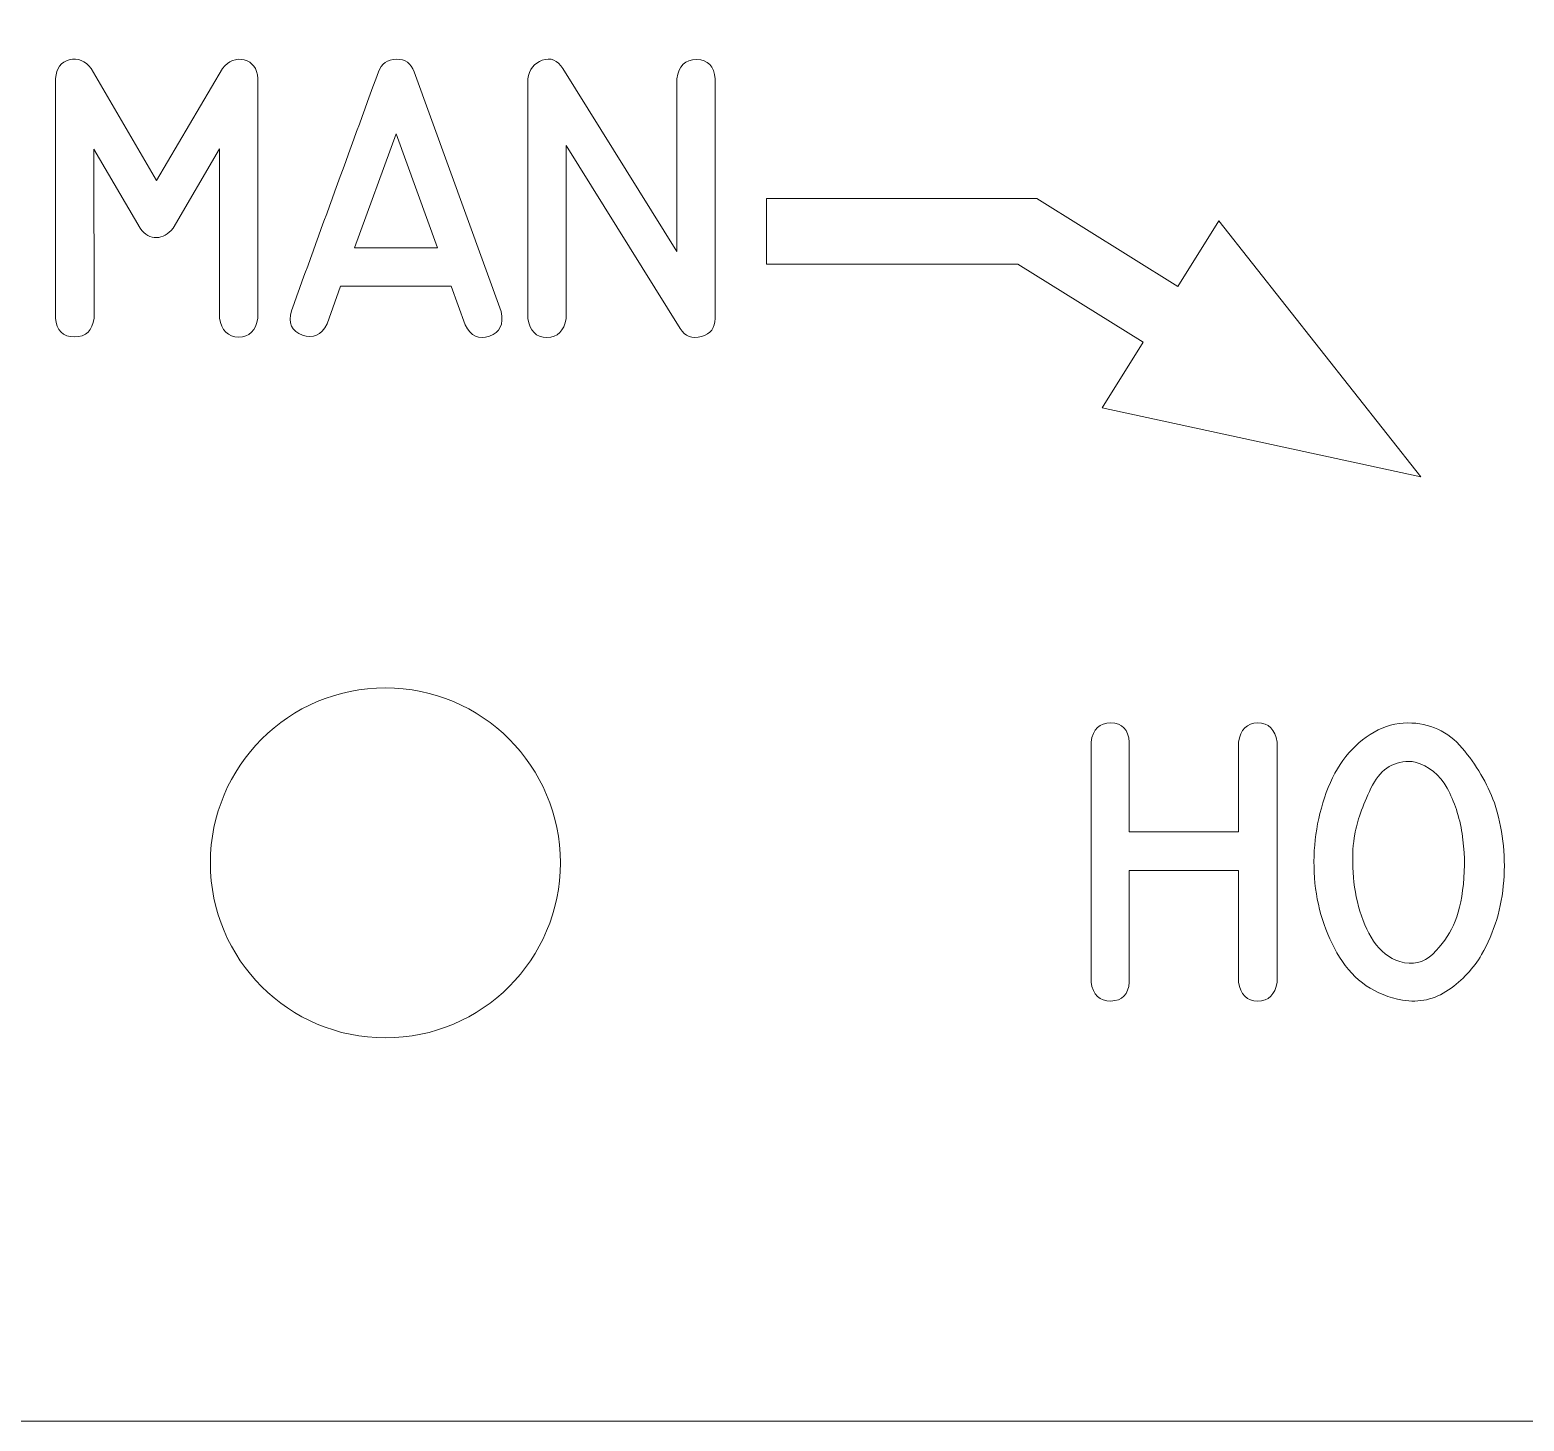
# Model space of a CAD drawing. Header units: millimetres. Extents: x -288 to 359, y -150 to 98.
# Drawn here: x -58.67 to -41.59, y -149.18 to -133.28 of the extents above; entities that cross this region are included whole.
import ezdxf

# ---------------------------------------------------------------- set-up
doc = ezdxf.new("R2010")
doc.units = ezdxf.units.MM
doc.header["$MEASUREMENT"] = 0
doc.layers.add('Cut', color=7, linetype='Continuous', plot=False)
doc.layers.add('Engrave', color=7, linetype='Continuous')

msp = doc.modelspace()

# ---------------------------------------------------------------- linework, layer by layer
at = {"layer": 'Cut', "color": 250, "lineweight": 9}
msp.add_ellipse((-54.6044, -142.8005), major_axis=(0, 2), ratio=1, dxfattribs=at)
msp.add_open_spline([(-125.3294, 95.8698), (-125.5948, 95.8696), (-125.8492, 95.764), (-126.0368, 95.5762), (-126.0368, 95.5762), (-126.2243, 95.3885), (-126.3296, 95.1352), (-126.3294, 94.8698), (-126.3294, 94.8698), (-126.3294, 94.8698), (-126.3294, 90.3823), (-126.3294, 90.3823), (-126.3294, 90.3823), (-126.3292, 90.1169), (-126.2236, 89.8624), (-126.0359, 89.6749), (-126.0359, 89.6749), (-125.8481, 89.4874), (-125.5948, 89.3821), (-125.3294, 89.3823), (-125.3294, 89.3823), (-125.3294, 89.3823), (-122.8669, 89.3823), (-122.8669, 89.3823), (-122.8669, 89.3823), (-120.5447, 89.3823), (-118.3988, 88.1434), (-117.2377, 86.1323), (-117.2377, 86.1323), (-116.0766, 84.1212), (-116.0766, 81.6434), (-117.2377, 79.6323), (-117.2377, 79.6323), (-118.3988, 77.6212), (-120.5447, 76.3823), (-122.8669, 76.3823), (-122.8669, 76.3823), (-122.8669, 76.3823), (-125.3294, 76.3823), (-125.3294, 76.3823), (-125.3294, 76.3823), (-125.5948, 76.3821), (-125.8492, 76.2765), (-126.0368, 76.0887), (-126.0368, 76.0887), (-126.2243, 75.901), (-126.3296, 75.6477), (-126.3294, 75.3823), (-126.3294, 75.3823), (-126.3294, 75.3823), (-126.3294, 23.7073), (-126.3294, 23.7073), (-126.3294, 23.7073), (-126.3292, 23.4419), (-126.2236, 23.1874), (-126.0359, 22.9999), (-126.0359, 22.9999), (-125.8481, 22.8124), (-125.5948, 22.7071), (-125.3294, 22.7073), (-125.3294, 22.7073), (-125.3294, 22.7073), (-122.8669, 22.7073), (-122.8669, 22.7073), (-122.8669, 22.7073), (-120.5447, 22.7073), (-118.3988, 21.4684), (-117.2377, 19.4573), (-117.2377, 19.4573), (-116.0766, 17.4462), (-116.0766, 14.9684), (-117.2377, 12.9573), (-117.2377, 12.9573), (-118.3988, 10.9462), (-120.5447, 9.7073), (-122.8669, 9.7073), (-122.8669, 9.7073), (-122.8669, 9.7073), (-125.3294, 9.7073), (-125.3294, 9.7073), (-125.3294, 9.7073), (-125.5948, 9.7071), (-125.8492, 9.6015), (-126.0368, 9.4137), (-126.0368, 9.4137), (-126.2243, 9.226), (-126.3296, 8.9727), (-126.3294, 8.7073), (-126.3294, 8.7073), (-126.3294, 8.7073), (-126.3294, -62.0177), (-126.3294, -62.0177), (-126.3294, -62.0177), (-126.3292, -62.2831), (-126.2236, -62.5376), (-126.0359, -62.7251), (-126.0359, -62.7251), (-125.8481, -62.9126), (-125.5948, -63.0179), (-125.3294, -63.0177), (-125.3294, -63.0177), (-125.3294, -63.0177), (-122.8669, -63.0177), (-122.8669, -63.0177), (-122.8669, -63.0177), (-120.5447, -63.0177), (-118.3988, -64.2566), (-117.2377, -66.2677), (-117.2377, -66.2677), (-116.0766, -68.2788), (-116.0766, -70.7566), (-117.2377, -72.7677), (-117.2377, -72.7677), (-118.3988, -74.7788), (-120.5447, -76.0177), (-122.8669, -76.0177), (-122.8669, -76.0177), (-122.8669, -76.0177), (-125.3294, -76.0177), (-125.3294, -76.0177), (-125.3294, -76.0177), (-125.5948, -76.0179), (-125.8492, -76.1235), (-126.0368, -76.3113), (-126.0368, -76.3113), (-126.2243, -76.499), (-126.3296, -76.7523), (-126.3294, -77.0177), (-126.3294, -77.0177), (-126.3294, -77.0177), (-126.3294, -128.6927), (-126.3294, -128.6927), (-126.3294, -128.6927), (-126.3292, -128.9581), (-126.2236, -129.2126), (-126.0359, -129.4001), (-126.0359, -129.4001), (-125.8481, -129.5876), (-125.5948, -129.6929), (-125.3294, -129.6927), (-125.3294, -129.6927), (-125.3294, -129.6927), (-122.8669, -129.6927), (-122.8669, -129.6927), (-122.8669, -129.6927), (-120.5447, -129.6927), (-118.3988, -130.9316), (-117.2377, -132.9427), (-117.2377, -132.9427), (-116.0766, -134.9538), (-116.0766, -137.4316), (-117.2377, -139.4427), (-117.2377, -139.4427), (-118.3988, -141.4538), (-120.5447, -142.6927), (-122.8669, -142.6927), (-122.8669, -142.6927), (-122.8669, -142.6927), (-125.3294, -142.6927), (-125.3294, -142.6927), (-125.3294, -142.6927), (-125.5948, -142.6929), (-125.8492, -142.7985), (-126.0368, -142.9863), (-126.0368, -142.9863), (-126.2243, -143.174), (-126.3296, -143.4273), (-126.3294, -143.6927), (-126.3294, -143.6927), (-126.3294, -143.6927), (-126.3294, -148.1802), (-126.3294, -148.1802), (-126.3294, -148.1802), (-126.3292, -148.4456), (-126.2236, -148.7001), (-126.0359, -148.8876), (-126.0359, -148.8876), (-125.8481, -149.0751), (-125.5948, -149.1804), (-125.3294, -149.1802), (-125.3294, -149.1802), (-125.3294, -149.1802), (16.1206, -149.1802), (16.1206, -149.1802), (16.1206, -149.1802), (16.386, -149.1801), (16.6404, -149.0745), (16.828, -148.8867), (16.828, -148.8867), (17.0155, -148.6989), (17.1208, -148.4456), (17.1206, -148.1802), (17.1206, -148.1802), (17.1206, -148.1802), (17.1206, -143.6927), (17.1206, -143.6927), (17.1206, -143.6927), (17.1204, -143.4273), (17.0149, -143.1729), (16.8271, -142.9854), (16.8271, -142.9854), (16.6393, -142.7978), (16.386, -142.6926), (16.1206, -142.6927), (16.1206, -142.6927), (16.1206, -142.6927), (13.6581, -142.6927), (13.6581, -142.6927), (13.6581, -142.6927), (11.3359, -142.6927), (9.1901, -141.4538), (8.029, -139.4427), (8.029, -139.4427), (6.8678, -137.4316), (6.8678, -134.9538), (8.029, -132.9427), (8.029, -132.9427), (9.1901, -130.9316), (11.3359, -129.6927), (13.6581, -129.6927), (13.6581, -129.6927), (13.6581, -129.6927), (16.1206, -129.6927), (16.1206, -129.6927), (16.1206, -129.6927), (16.386, -129.6926), (16.6404, -129.587), (16.828, -129.3992), (16.828, -129.3992), (17.0155, -129.2114), (17.1208, -128.9581), (17.1206, -128.6927), (17.1206, -128.6927), (17.1206, -128.6927), (17.1206, -77.0177), (17.1206, -77.0177), (17.1206, -77.0177), (17.1204, -76.7523), (17.0149, -76.4979), (16.8271, -76.3104), (16.8271, -76.3104), (16.6393, -76.1228), (16.386, -76.0176), (16.1206, -76.0177), (16.1206, -76.0177), (16.1206, -76.0177), (13.6581, -76.0177), (13.6581, -76.0177), (13.6581, -76.0177), (11.3359, -76.0177), (9.1901, -74.7788), (8.029, -72.7677), (8.029, -72.7677), (6.8678, -70.7566), (6.8678, -68.2788), (8.029, -66.2677), (8.029, -66.2677), (9.1901, -64.2566), (11.3359, -63.0177), (13.6581, -63.0177), (13.6581, -63.0177), (13.6581, -63.0177), (16.1206, -63.0177), (16.1206, -63.0177), (16.1206, -63.0177), (16.386, -63.0176), (16.6404, -62.912), (16.828, -62.7242), (16.828, -62.7242), (17.0155, -62.5364), (17.1208, -62.2831), (17.1206, -62.0177), (17.1206, -62.0177), (17.1206, -62.0177), (17.1206, 8.7073), (17.1206, 8.7073), (17.1206, 8.7073), (17.1204, 8.9727), (17.0149, 9.2271), (16.8271, 9.4146), (16.8271, 9.4146), (16.6393, 9.6022), (16.386, 9.7074), (16.1206, 9.7073), (16.1206, 9.7073), (16.1206, 9.7073), (13.6581, 9.7073), (13.6581, 9.7073), (13.6581, 9.7073), (11.3359, 9.7073), (9.1901, 10.9462), (8.029, 12.9573), (8.029, 12.9573), (6.8678, 14.9684), (6.8678, 17.4462), (8.029, 19.4573), (8.029, 19.4573), (9.1901, 21.4684), (11.3359, 22.7073), (13.6581, 22.7073), (13.6581, 22.7073), (13.6581, 22.7073), (16.1206, 22.7073), (16.1206, 22.7073), (16.1206, 22.7073), (16.386, 22.7074), (16.6404, 22.813), (16.828, 23.0008), (16.828, 23.0008), (17.0155, 23.1886), (17.1208, 23.4419), (17.1206, 23.7073), (17.1206, 23.7073), (17.1206, 23.7073), (17.1206, 75.3823), (17.1206, 75.3823), (17.1206, 75.3823), (17.1204, 75.6477), (17.0149, 75.9021), (16.8271, 76.0896), (16.8271, 76.0896), (16.6393, 76.2772), (16.386, 76.3824), (16.1206, 76.3823), (16.1206, 76.3823), (16.1206, 76.3823), (13.6581, 76.3823), (13.6581, 76.3823), (13.6581, 76.3823), (11.3359, 76.3823), (9.1901, 77.6212), (8.029, 79.6323), (8.029, 79.6323), (6.8678, 81.6434), (6.8678, 84.1212), (8.029, 86.1323), (8.029, 86.1323), (9.1901, 88.1434), (11.3359, 89.3823), (13.6581, 89.3823), (13.6581, 89.3823), (13.6581, 89.3823), (16.1206, 89.3823), (16.1206, 89.3823), (16.1206, 89.3823), (16.386, 89.3824), (16.6404, 89.488), (16.828, 89.6758), (16.828, 89.6758), (17.0155, 89.8636), (17.1208, 90.1169), (17.1206, 90.3823), (17.1206, 90.3823), (17.1206, 90.3823), (17.1206, 94.8698), (17.1206, 94.8698), (17.1206, 94.8698), (17.1204, 95.1352), (17.0149, 95.3896), (16.8271, 95.5771), (16.8271, 95.5771), (16.6393, 95.7647), (16.386, 95.8699), (16.1206, 95.8698), (16.1206, 95.8698), (16.1206, 95.8698), (-125.3294, 95.8698), (-125.3294, 95.8698)], degree=3, knots=[0, 0, 0, 0, 0.0107527, 0.0107527, 0.0107527, 0.0107527, 0.0215054, 0.0215054, 0.0215054, 0.0215054, 0.0322581, 0.0322581, 0.0322581, 0.0322581, 0.0430108, 0.0430108, 0.0430108, 0.0430108, 0.0537634, 0.0537634, 0.0537634, 0.0537634, 0.0645161, 0.0645161, 0.0645161, 0.0645161, 0.0752688, 0.0752688, 0.0752688, 0.0752688, 0.0860215, 0.0860215, 0.0860215, 0.0860215, 0.0967742, 0.0967742, 0.0967742, 0.0967742, 0.1075269, 0.1075269, 0.1075269, 0.1075269, 0.1182796, 0.1182796, 0.1182796, 0.1182796, 0.1290323, 0.1290323, 0.1290323, 0.1290323, 0.1397849, 0.1397849, 0.1397849, 0.1397849, 0.1505376, 0.1505376, 0.1505376, 0.1505376, 0.1612903, 0.1612903, 0.1612903, 0.1612903, 0.172043, 0.172043, 0.172043, 0.172043, 0.1827957, 0.1827957, 0.1827957, 0.1827957, 0.1935484, 0.1935484, 0.1935484, 0.1935484, 0.2043011, 0.2043011, 0.2043011, 0.2043011, 0.2150538, 0.2150538, 0.2150538, 0.2150538, 0.2258065, 0.2258065, 0.2258065, 0.2258065, 0.2365591, 0.2365591, 0.2365591, 0.2365591, 0.2473118, 0.2473118, 0.2473118, 0.2473118, 0.2580645, 0.2580645, 0.2580645, 0.2580645, 0.2688172, 0.2688172, 0.2688172, 0.2688172, 0.2795699, 0.2795699, 0.2795699, 0.2795699, 0.2903226, 0.2903226, 0.2903226, 0.2903226, 0.3010753, 0.3010753, 0.3010753, 0.3010753, 0.311828, 0.311828, 0.311828, 0.311828, 0.3225806, 0.3225806, 0.3225806, 0.3225806, 0.3333333, 0.3333333, 0.3333333, 0.3333333, 0.344086, 0.344086, 0.344086, 0.344086, 0.3548387, 0.3548387, 0.3548387, 0.3548387, 0.3655914, 0.3655914, 0.3655914, 0.3655914, 0.3763441, 0.3763441, 0.3763441, 0.3763441, 0.3870968, 0.3870968, 0.3870968, 0.3870968, 0.3978495, 0.3978495, 0.3978495, 0.3978495, 0.4086022, 0.4086022, 0.4086022, 0.4086022, 0.4193548, 0.4193548, 0.4193548, 0.4193548, 0.4301075, 0.4301075, 0.4301075, 0.4301075, 0.4408602, 0.4408602, 0.4408602, 0.4408602, 0.4516129, 0.4516129, 0.4516129, 0.4516129, 0.4623656, 0.4623656, 0.4623656, 0.4623656, 0.4731183, 0.4731183, 0.4731183, 0.4731183, 0.483871, 0.483871, 0.483871, 0.483871, 0.4946237, 0.4946237, 0.4946237, 0.4946237, 0.5053763, 0.5053763, 0.5053763, 0.5053763, 0.516129, 0.516129, 0.516129, 0.516129, 0.5268817, 0.5268817, 0.5268817, 0.5268817, 0.5376344, 0.5376344, 0.5376344, 0.5376344, 0.5483871, 0.5483871, 0.5483871, 0.5483871, 0.5591398, 0.5591398, 0.5591398, 0.5591398, 0.5698925, 0.5698925, 0.5698925, 0.5698925, 0.5806452, 0.5806452, 0.5806452, 0.5806452, 0.5913978, 0.5913978, 0.5913978, 0.5913978, 0.6021505, 0.6021505, 0.6021505, 0.6021505, 0.6129032, 0.6129032, 0.6129032, 0.6129032, 0.6236559, 0.6236559, 0.6236559, 0.6236559, 0.6344086, 0.6344086, 0.6344086, 0.6344086, 0.6451613, 0.6451613, 0.6451613, 0.6451613, 0.655914, 0.655914, 0.655914, 0.655914, 0.6666667, 0.6666667, 0.6666667, 0.6666667, 0.6774194, 0.6774194, 0.6774194, 0.6774194, 0.688172, 0.688172, 0.688172, 0.688172, 0.6989247, 0.6989247, 0.6989247, 0.6989247, 0.7096774, 0.7096774, 0.7096774, 0.7096774, 0.7204301, 0.7204301, 0.7204301, 0.7204301, 0.7311828, 0.7311828, 0.7311828, 0.7311828, 0.7419355, 0.7419355, 0.7419355, 0.7419355, 0.7526882, 0.7526882, 0.7526882, 0.7526882, 0.7634409, 0.7634409, 0.7634409, 0.7634409, 0.7741935, 0.7741935, 0.7741935, 0.7741935, 0.7849462, 0.7849462, 0.7849462, 0.7849462, 0.7956989, 0.7956989, 0.7956989, 0.7956989, 0.8064516, 0.8064516, 0.8064516, 0.8064516, 0.8172043, 0.8172043, 0.8172043, 0.8172043, 0.827957, 0.827957, 0.827957, 0.827957, 0.8387097, 0.8387097, 0.8387097, 0.8387097, 0.8494624, 0.8494624, 0.8494624, 0.8494624, 0.8602151, 0.8602151, 0.8602151, 0.8602151, 0.8709677, 0.8709677, 0.8709677, 0.8709677, 0.8817204, 0.8817204, 0.8817204, 0.8817204, 0.8924731, 0.8924731, 0.8924731, 0.8924731, 0.9032258, 0.9032258, 0.9032258, 0.9032258, 0.9139785, 0.9139785, 0.9139785, 0.9139785, 0.9247312, 0.9247312, 0.9247312, 0.9247312, 0.9354839, 0.9354839, 0.9354839, 0.9354839, 0.9462366, 0.9462366, 0.9462366, 0.9462366, 0.9569892, 0.9569892, 0.9569892, 0.9569892, 0.9677419, 0.9677419, 0.9677419, 0.9677419, 0.9784946, 0.9784946, 0.9784946, 0.9784946, 1, 1, 1, 1], dxfattribs=at)
at = {"layer": 'Engrave', "color": 240, "lineweight": 9}
for points, knots in [([(-56.0617, -136.5749), (-56.0844, -136.7194), (-56.1574, -136.7919), (-56.2807, -136.7914), (-56.2807, -136.7914), (-56.4046, -136.7908), (-56.4771, -136.7183), (-56.4988, -136.5749), (-56.4988, -136.5749), (-56.4988, -136.5749), (-56.4988, -134.6388), (-56.4988, -134.6388), (-56.4988, -134.6388), (-56.4988, -134.6388), (-57.0305, -135.5484), (-57.0305, -135.5484), (-57.0305, -135.5484), (-57.0872, -135.6167), (-57.1507, -135.6526), (-57.2205, -135.6558), (-57.2205, -135.6558), (-57.2904, -135.6585), (-57.3523, -135.623), (-57.4073, -135.5484), (-57.4073, -135.5484), (-57.4073, -135.5484), (-57.9359, -134.643), (-57.9359, -134.643), (-57.9359, -134.643), (-57.9359, -134.643), (-57.9343, -136.5749), (-57.9343, -136.5749), (-57.9343, -136.5749), (-57.9507, -136.7183), (-58.0253, -136.7903), (-58.1582, -136.7898), (-58.1582, -136.7898), (-58.291, -136.7893), (-58.3624, -136.7173), (-58.373, -136.5749), (-58.373, -136.5749), (-58.373, -136.5749), (-58.373, -133.8371), (-58.373, -133.8371), (-58.373, -133.8371), (-58.3645, -133.7181), (-58.3127, -133.6472), (-58.2164, -133.6239), (-58.2164, -133.6239), (-58.1201, -133.6006), (-58.0365, -133.6334), (-57.965, -133.7223), (-57.965, -133.7223), (-57.965, -133.7223), (-57.2195, -135.0044), (-57.2195, -135.0044), (-57.2195, -135.0044), (-57.2195, -135.0044), (-56.4659, -133.7223), (-56.4659, -133.7223), (-56.4659, -133.7223), (-56.395, -133.6334), (-56.312, -133.6011), (-56.2172, -133.6249), (-56.2172, -133.6249), (-56.1231, -133.6487), (-56.0707, -133.7191), (-56.0617, -133.8371), (-56.0617, -133.8371), (-56.0617, -133.8371), (-56.0617, -136.5749), (-56.0617, -136.5749)], [0, 0, 0, 0, 0.0526316, 0.0526316, 0.0526316, 0.0526316, 0.1052632, 0.1052632, 0.1052632, 0.1052632, 0.1578947, 0.1578947, 0.1578947, 0.1578947, 0.2105263, 0.2105263, 0.2105263, 0.2105263, 0.2631579, 0.2631579, 0.2631579, 0.2631579, 0.3157895, 0.3157895, 0.3157895, 0.3157895, 0.3684211, 0.3684211, 0.3684211, 0.3684211, 0.4210526, 0.4210526, 0.4210526, 0.4210526, 0.4736842, 0.4736842, 0.4736842, 0.4736842, 0.5263158, 0.5263158, 0.5263158, 0.5263158, 0.5789474, 0.5789474, 0.5789474, 0.5789474, 0.6315789, 0.6315789, 0.6315789, 0.6315789, 0.6842105, 0.6842105, 0.6842105, 0.6842105, 0.7368421, 0.7368421, 0.7368421, 0.7368421, 0.7894737, 0.7894737, 0.7894737, 0.7894737, 0.8421053, 0.8421053, 0.8421053, 0.8421053, 0.8947368, 0.8947368, 0.8947368, 0.8947368, 1, 1, 1, 1]), ([(-55.6786, -136.4929), (-55.5135, -136.0368), (-55.3479, -135.5812), (-55.1822, -135.1261), (-55.1822, -135.1261), (-55.0161, -134.6711), (-54.8499, -134.2155), (-54.6838, -133.7599), (-54.6838, -133.7599), (-54.6494, -133.6657), (-54.5817, -133.6181), (-54.4806, -133.617), (-54.4806, -133.617), (-54.379, -133.6159), (-54.3107, -133.6636), (-54.2758, -133.7599), (-54.2758, -133.7599), (-54.2758, -133.7599), (-53.2821, -136.5003), (-53.2821, -136.5003), (-53.2821, -136.5003), (-53.2514, -136.6464), (-53.2958, -136.74), (-53.4154, -136.7824), (-53.4154, -136.7824), (-53.5355, -136.8252), (-53.6276, -136.7813), (-53.6932, -136.6522), (-53.6932, -136.6522), (-53.6932, -136.6522), (-53.8525, -136.2088), (-53.8525, -136.2088), (-53.8525, -136.2088), (-53.8525, -136.2088), (-55.1161, -136.2088), (-55.1161, -136.2088), (-55.1161, -136.2088), (-55.1161, -136.2088), (-55.2711, -136.6416), (-55.2711, -136.6416), (-55.2711, -136.6416), (-55.3373, -136.7718), (-55.4315, -136.8141), (-55.5532, -136.7691), (-55.5532, -136.7691), (-55.6754, -136.7247), (-55.7172, -136.6321), (-55.6786, -136.4929)], [0, 0, 0, 0, 0.0769231, 0.0769231, 0.0769231, 0.0769231, 0.1538462, 0.1538462, 0.1538462, 0.1538462, 0.2307692, 0.2307692, 0.2307692, 0.2307692, 0.3076923, 0.3076923, 0.3076923, 0.3076923, 0.3846154, 0.3846154, 0.3846154, 0.3846154, 0.4615385, 0.4615385, 0.4615385, 0.4615385, 0.5384615, 0.5384615, 0.5384615, 0.5384615, 0.6153846, 0.6153846, 0.6153846, 0.6153846, 0.6923077, 0.6923077, 0.6923077, 0.6923077, 0.7692308, 0.7692308, 0.7692308, 0.7692308, 0.8461538, 0.8461538, 0.8461538, 0.8461538, 1, 1, 1, 1]), ([(-50.8358, -136.5781), (-50.8358, -136.6866), (-50.8881, -136.7554), (-50.9929, -136.785), (-50.9929, -136.785), (-51.0982, -136.8141), (-51.1792, -136.7834), (-51.2374, -136.6924), (-51.2374, -136.6924), (-51.2374, -136.6924), (-52.5396, -134.6044), (-52.5396, -134.6044), (-52.5396, -134.6044), (-52.5396, -134.6044), (-52.5396, -136.5781), (-52.5396, -136.5781), (-52.5396, -136.5781), (-52.5624, -136.7226), (-52.6354, -136.7951), (-52.7587, -136.7951), (-52.7587, -136.7951), (-52.8825, -136.7951), (-52.955, -136.7226), (-52.9767, -136.5781), (-52.9767, -136.5781), (-52.9767, -136.5781), (-52.9767, -133.8403), (-52.9767, -133.8403), (-52.9767, -133.8403), (-52.9614, -133.7329), (-52.9063, -133.662), (-52.8116, -133.6276), (-52.8116, -133.6276), (-52.7169, -133.5937), (-52.638, -133.626), (-52.5751, -133.7239), (-52.5751, -133.7239), (-52.5751, -133.7239), (-51.2728, -135.8151), (-51.2728, -135.8151), (-51.2728, -135.8151), (-51.2728, -135.8151), (-51.2728, -133.8403), (-51.2728, -133.8403), (-51.2728, -133.8403), (-51.2533, -133.6927), (-51.1781, -133.6191), (-51.0474, -133.6207), (-51.0474, -133.6207), (-50.9167, -133.6223), (-50.8463, -133.6953), (-50.8358, -133.8403), (-50.8358, -133.8403), (-50.8358, -133.8403), (-50.8358, -136.5781), (-50.8358, -136.5781)], [0, 0, 0, 0, 0.0666667, 0.0666667, 0.0666667, 0.0666667, 0.1333333, 0.1333333, 0.1333333, 0.1333333, 0.2, 0.2, 0.2, 0.2, 0.2666667, 0.2666667, 0.2666667, 0.2666667, 0.3333333, 0.3333333, 0.3333333, 0.3333333, 0.4, 0.4, 0.4, 0.4, 0.4666667, 0.4666667, 0.4666667, 0.4666667, 0.5333333, 0.5333333, 0.5333333, 0.5333333, 0.6, 0.6, 0.6, 0.6, 0.6666667, 0.6666667, 0.6666667, 0.6666667, 0.7333333, 0.7333333, 0.7333333, 0.7333333, 0.8, 0.8, 0.8, 0.8, 0.8666667, 0.8666667, 0.8666667, 0.8666667, 1, 1, 1, 1]), ([(-54.0107, -135.7733), (-54.0107, -135.7733), (-54.4822, -134.471), (-54.4822, -134.471), (-54.4822, -134.471), (-54.4822, -134.471), (-54.9563, -135.7733), (-54.9563, -135.7733), (-54.9563, -135.7733), (-54.9563, -135.7733), (-54.0107, -135.7733), (-54.0107, -135.7733)], [0, 0, 0, 0, 0.25, 0.25, 0.25, 0.25, 0.5, 0.5, 0.5, 0.5, 1, 1, 1, 1]), ([(-54.4822, -134.471), (-54.4822, -134.471), (-54.0107, -135.7733), (-54.0107, -135.7733), (-54.0107, -135.7733), (-54.0107, -135.7733), (-54.4822, -134.471), (-54.4822, -134.471)], [0, 0, 0, 0, 0.3333333, 0.3333333, 0.3333333, 0.3333333, 1, 1, 1, 1]), ([(-47.1613, -135.2094), (-47.1613, -135.2094), (-45.5475, -136.2152), (-45.5475, -136.2152), (-45.5475, -136.2152), (-45.5475, -136.2152), (-45.0801, -135.4652), (-45.0801, -135.4652), (-45.0801, -135.4652), (-45.0801, -135.4652), (-42.7708, -138.3881), (-42.7708, -138.3881), (-42.7708, -138.3881), (-42.7708, -138.3881), (-46.4116, -137.6017), (-46.4116, -137.6017), (-46.4116, -137.6017), (-46.4116, -137.6017), (-45.9442, -136.8517), (-45.9442, -136.8517), (-45.9442, -136.8517), (-45.9442, -136.8517), (-47.3759, -135.9594), (-47.3759, -135.9594), (-47.3759, -135.9594), (-47.3759, -135.9594), (-50.2475, -135.9594), (-50.2475, -135.9594), (-50.2475, -135.9594), (-50.2475, -135.9594), (-50.2475, -135.2094), (-50.2475, -135.2094), (-50.2475, -135.2094), (-50.2475, -135.2094), (-47.1613, -135.2094), (-47.1613, -135.2094)], [0, 0, 0, 0, 0.1, 0.1, 0.1, 0.1, 0.2, 0.2, 0.2, 0.2, 0.3, 0.3, 0.3, 0.3, 0.4, 0.4, 0.4, 0.4, 0.5, 0.5, 0.5, 0.5, 0.6, 0.6, 0.6, 0.6, 0.7, 0.7, 0.7, 0.7, 0.8, 0.8, 0.8, 0.8, 1, 1, 1, 1]), ([(-46.5402, -144.1623), (-46.5402, -144.1623), (-46.5402, -141.4213), (-46.5402, -141.4213), (-46.5402, -141.4213), (-46.5185, -141.2726), (-46.4428, -141.1996), (-46.3137, -141.2017), (-46.3137, -141.2017), (-46.1846, -141.2044), (-46.1142, -141.2779), (-46.1031, -141.4213), (-46.1031, -141.4213), (-46.1031, -141.4213), (-46.1031, -142.4463), (-46.1031, -142.4463), (-46.1031, -142.4463), (-46.1031, -142.4463), (-44.8549, -142.4463), (-44.8549, -142.4463), (-44.8549, -142.4463), (-44.8549, -142.4463), (-44.8549, -141.4213), (-44.8549, -141.4213), (-44.8549, -141.4213), (-44.8332, -141.2758), (-44.7601, -141.2023), (-44.6358, -141.2017), (-44.6358, -141.2017), (-44.5114, -141.2012), (-44.4374, -141.2748), (-44.4146, -141.4213), (-44.4146, -141.4213), (-44.4146, -141.4213), (-44.4146, -144.1623), (-44.4146, -144.1623), (-44.4146, -144.1623), (-44.4374, -144.3078), (-44.5114, -144.3803), (-44.6358, -144.3798), (-44.6358, -144.3798), (-44.7601, -144.3793), (-44.8332, -144.3068), (-44.8549, -144.1623), (-44.8549, -144.1623), (-44.8549, -144.1623), (-44.8549, -142.8865), (-44.8549, -142.8865), (-44.8549, -142.8865), (-44.8549, -142.8865), (-46.1031, -142.8865), (-46.1031, -142.8865), (-46.1031, -142.8865), (-46.1031, -142.8865), (-46.1031, -144.1623), (-46.1031, -144.1623), (-46.1031, -144.1623), (-46.1142, -144.3047), (-46.1846, -144.3772), (-46.3137, -144.3793), (-46.3137, -144.3793), (-46.4428, -144.3814), (-46.5185, -144.3089), (-46.5402, -144.1623)], [0, 0, 0, 0, 0.0588235, 0.0588235, 0.0588235, 0.0588235, 0.1176471, 0.1176471, 0.1176471, 0.1176471, 0.1764706, 0.1764706, 0.1764706, 0.1764706, 0.2352941, 0.2352941, 0.2352941, 0.2352941, 0.2941176, 0.2941176, 0.2941176, 0.2941176, 0.3529412, 0.3529412, 0.3529412, 0.3529412, 0.4117647, 0.4117647, 0.4117647, 0.4117647, 0.4705882, 0.4705882, 0.4705882, 0.4705882, 0.5294118, 0.5294118, 0.5294118, 0.5294118, 0.5882353, 0.5882353, 0.5882353, 0.5882353, 0.6470588, 0.6470588, 0.6470588, 0.6470588, 0.7058824, 0.7058824, 0.7058824, 0.7058824, 0.7647059, 0.7647059, 0.7647059, 0.7647059, 0.8235294, 0.8235294, 0.8235294, 0.8235294, 0.8823529, 0.8823529, 0.8823529, 0.8823529, 1, 1, 1, 1]), ([(-41.9313, -142.1145), (-41.8366, -142.4008), (-41.8006, -142.6976), (-41.8239, -143.0056), (-41.8239, -143.0056), (-41.8472, -143.3136), (-41.9318, -143.5945), (-42.0773, -143.8491), (-42.0773, -143.8491), (-42.1694, -144.0073), (-42.2948, -144.1417), (-42.4541, -144.2523), (-42.4541, -144.2523), (-42.6134, -144.3629), (-42.7891, -144.4015), (-42.9811, -144.3682), (-42.9811, -144.3682), (-43.2944, -144.3137), (-43.5341, -144.1502), (-43.7003, -143.8787), (-43.7003, -143.8787), (-43.8669, -143.6067), (-43.9622, -143.304), (-43.9865, -142.9707), (-43.9865, -142.9707), (-44.0109, -142.6373), (-43.9659, -142.3129), (-43.8516, -141.9965), (-43.8516, -141.9965), (-43.7373, -141.6801), (-43.5553, -141.4504), (-43.305, -141.3065), (-43.305, -141.3065), (-43.1833, -141.2361), (-43.0552, -141.2012), (-42.9224, -141.2012), (-42.9224, -141.2012), (-42.6679, -141.2012), (-42.4605, -141.297), (-42.2991, -141.4885), (-42.2991, -141.4885), (-42.1377, -141.6806), (-42.0154, -141.8891), (-41.9313, -142.1145)], [0, 0, 0, 0, 0.0833333, 0.0833333, 0.0833333, 0.0833333, 0.1666667, 0.1666667, 0.1666667, 0.1666667, 0.25, 0.25, 0.25, 0.25, 0.3333333, 0.3333333, 0.3333333, 0.3333333, 0.4166667, 0.4166667, 0.4166667, 0.4166667, 0.5, 0.5, 0.5, 0.5, 0.5833333, 0.5833333, 0.5833333, 0.5833333, 0.6666667, 0.6666667, 0.6666667, 0.6666667, 0.75, 0.75, 0.75, 0.75, 0.8333333, 0.8333333, 0.8333333, 0.8333333, 1, 1, 1, 1]), ([(-42.9097, -141.6415), (-43.0997, -141.6415), (-43.2436, -141.7436), (-43.3415, -141.9484), (-43.3415, -141.9484), (-43.4394, -142.1531), (-43.5008, -142.3278), (-43.5267, -142.4722), (-43.5267, -142.4722), (-43.5463, -142.578), (-43.5537, -142.7056), (-43.5484, -142.8553), (-43.5484, -142.8553), (-43.5431, -143.0051), (-43.5214, -143.1532), (-43.4833, -143.2993), (-43.4833, -143.2993), (-43.4452, -143.4459), (-43.3875, -143.5776), (-43.3113, -143.6946), (-43.3113, -143.6946), (-43.2346, -143.812), (-43.1346, -143.8898), (-43.0108, -143.9279), (-43.0108, -143.9279), (-42.8658, -143.9734), (-42.7409, -143.9448), (-42.6361, -143.8422), (-42.6361, -143.8422), (-42.5314, -143.739), (-42.452, -143.63), (-42.398, -143.5141), (-42.398, -143.5141), (-42.3435, -143.3951), (-42.3059, -143.2395), (-42.2858, -143.0458), (-42.2858, -143.0458), (-42.2657, -142.8527), (-42.2705, -142.6595), (-42.2996, -142.4669), (-42.2996, -142.4669), (-42.3292, -142.2743), (-42.3869, -142.1008), (-42.4726, -141.9462), (-42.4726, -141.9462), (-42.5583, -141.7917), (-42.6806, -141.6933), (-42.8383, -141.651), (-42.8383, -141.651), (-42.8589, -141.6446), (-42.8827, -141.6415), (-42.9097, -141.6415)], [0, 0, 0, 0, 0.0714286, 0.0714286, 0.0714286, 0.0714286, 0.1428571, 0.1428571, 0.1428571, 0.1428571, 0.2142857, 0.2142857, 0.2142857, 0.2142857, 0.2857143, 0.2857143, 0.2857143, 0.2857143, 0.3571429, 0.3571429, 0.3571429, 0.3571429, 0.4285714, 0.4285714, 0.4285714, 0.4285714, 0.5, 0.5, 0.5, 0.5, 0.5714286, 0.5714286, 0.5714286, 0.5714286, 0.6428571, 0.6428571, 0.6428571, 0.6428571, 0.7142857, 0.7142857, 0.7142857, 0.7142857, 0.7857143, 0.7857143, 0.7857143, 0.7857143, 0.8571429, 0.8571429, 0.8571429, 0.8571429, 1, 1, 1, 1])]:
    msp.add_open_spline(points, degree=3, knots=knots, dxfattribs=at)

doc.saveas('drawing.dxf')
